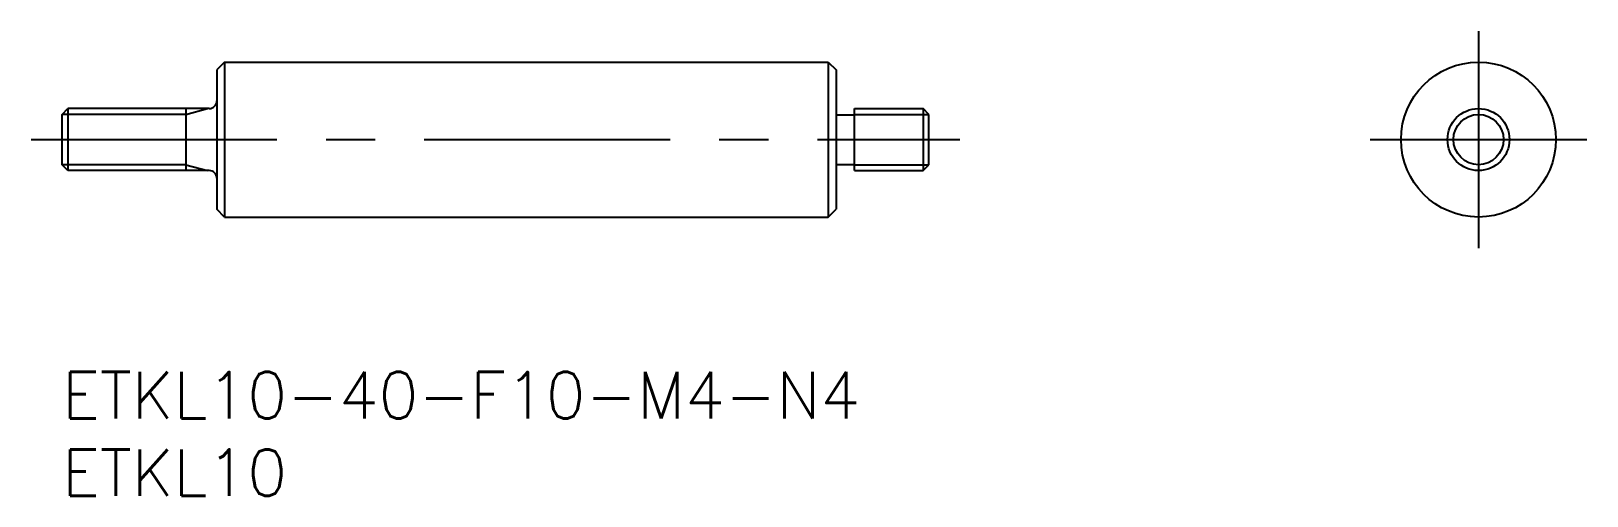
# Model space of a CAD drawing. Extents: x -2 to 99, y -8 to 22.
import ezdxf

# ---------------------------------------------------------------- set-up
doc = ezdxf.new("R2010")
doc.units = 0
doc.header["$LTSCALE"] = 0.5
doc.linetypes.add('CENTER', pattern=[50.8, 31.75, -6.35, 6.35, -6.35])
for name, color, linetype in [('MSM_CENTER', 1, 'CENTER'), ('MSM_CONTINUOUS', 7, 'CONTINUOUS'), ('MSM_NARROW', 5, 'CONTINUOUS'), ('MSM_PART_NUMBER', 7, 'CONTINUOUS')]:
    doc.layers.add(name, color=color, linetype=linetype)
doc.styles.get("Standard").update_dxf_attribs({"font": 'txt.shx', "height": 3, "bigfont": 'bigfont.shx'})

# ---------------------------------------------------------------- blocks, each defined once
blk = doc.blocks.new('*U4')
at = {"layer": 'MSM_PART_NUMBER'}
blk.add_text('ETKL10-40-F10-M4-N4', height=3, dxfattribs=at).set_placement((0, -3))
blk = doc.blocks.new('*U5')
at = {"layer": 'MSM_PART_NUMBER'}
blk.add_text('ETKL10', height=3, dxfattribs=at).set_placement((0, -8))

msp = doc.modelspace()

# ---------------------------------------------------------------- linework, layer by layer
at = {"layer": 'MSM_CENTER'}
for p, q in [((91.5, 22), (91.5, 8)), ((-2, 15), (58, 15)), ((84.5, 15), (98.5, 15))]:
    msp.add_line(p, q, dxfattribs=at)
at = {"layer": 'MSM_CONTINUOUS'}
for p, q in [((10.5, 20), (10, 19.5)), ((10, 19.5), (10, 10.5)), ((10.5, 20), (10.5, 10)), ((10.5, 20), (49.5, 20)), ((49.5, 20), (50, 19.5)), ((49.5, 20), (49.5, 10)), ((50, 19.5), (50, 10.5)), ((0, 16.62), (0.38, 17)), ((0, 13.38), (0, 16.62)), ((9.5, 17), (0.38, 17)), ((0.38, 17), (0.38, 13)), ((8, 17), (8, 13)), ((50, 16.6), (51.2, 16.6)), ((51.2, 17), (55.62, 17)), ((51.2, 13), (51.2, 17)), ((56, 16.62), (55.62, 17)), ((55.62, 17), (55.62, 13)), ((56, 13.38), (56, 16.62)), ((0.38, 13), (0, 13.38)), ((50, 13.4), (51.2, 13.4)), ((55.62, 13), (56, 13.38)), ((9.5, 13), (0.38, 13)), ((51.2, 13), (55.62, 13)), ((10.5, 10), (10, 10.5)), ((49.5, 10), (50, 10.5)), ((10.5, 10), (49.5, 10))]:
    msp.add_line(p, q, dxfattribs=at)
for radius in [5, 2]:
    msp.add_circle((91.5, 15), radius, dxfattribs=at)
for centre, start, end in [((9.5, 17.5), 270, 0), ((9.5, 12.5), 0, 90)]:
    msp.add_arc(centre, 0.5, start, end, dxfattribs=at)
at = {"layer": 'MSM_NARROW'}
for p, q in [((8, 16.62), (0, 16.62)), ((8, 16.62), (9.4, 17)), ((51.2, 16.62), (56, 16.62)), ((8, 13.38), (0, 13.38)), ((8, 13.38), (9.4, 13)), ((51.2, 13.38), (56, 13.38))]:
    msp.add_line(p, q, dxfattribs=at)
msp.add_circle((91.5, 15), 1.62, dxfattribs=at)

# ---------------------------------------------------------------- block references
at = {"layer": 'MSM_CONTINUOUS'}
for name in ['*U4', '*U5']:
    msp.add_blockref(name, (0, 0), dxfattribs=at)

doc.saveas('drawing.dxf')
